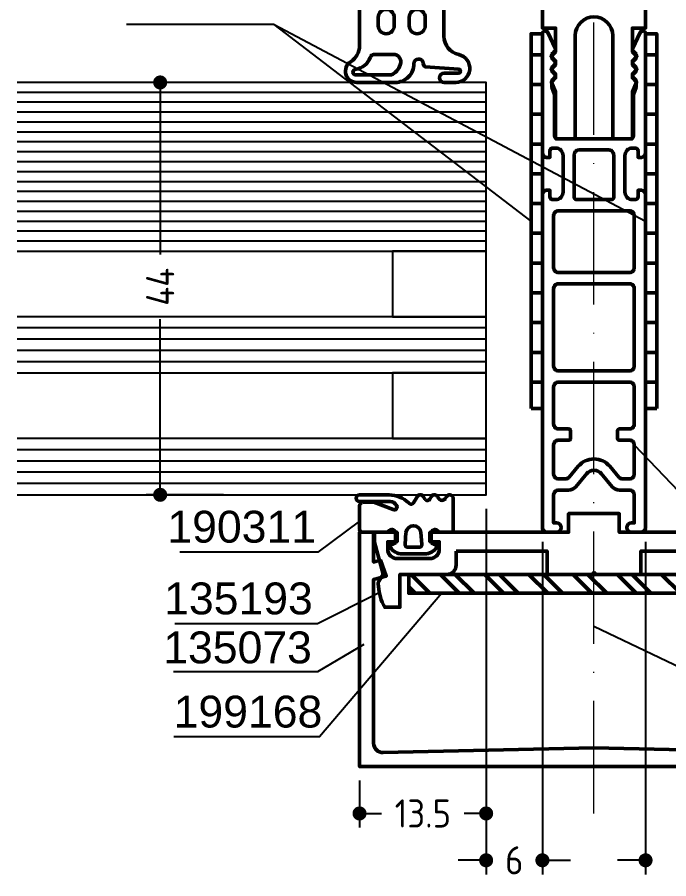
# Model space of a CAD drawing. Header units: millimetres. Extents: x -61 to 224, y -84 to 139.
# Drawn here: x -61.5 to 8, y -79 to 13 of the extents above; entities that cross this region are included whole.
import ezdxf
from ezdxf.enums import TextEntityAlignment as Align

# ---------------------------------------------------------------- set-up
doc = ezdxf.new("R2010")
doc.units = ezdxf.units.MM
doc.linetypes.add('ACAD_ISO10W100', pattern=[18, 12, -3, 0, -3])
doc.layers.get('0').update_dxf_attribs({"linetype": 'CONTINUOUS'})
doc.layers.get('Defpoints').update_dxf_attribs({"linetype": 'CONTINUOUS'})
for name, color, linetype, lineweight in [('AM_5', 3, 'CONTINUOUS', 25), ('AM_C', 50, 'CONTINUOUS', 50), ('AM_S', 80, 'CONTINUOUS', 50), ('Cent3', 70, 'ACAD_ISO10W100', 18), ('Cont2', 2, 'CONTINUOUS', 25)]:
    doc.layers.add(name, color=color, linetype=linetype, lineweight=lineweight)
doc.styles.add('HBS_DIMTEXTSTYLE', font='isocp.shx')
doc.styles.add('SWISSL', font='swissl.ttf')
doc.dimstyles.new('Konstruktionsschnitt 1-1$0', dxfattribs={"dimtxt": 3, "dimasz": 1.5, "dimexe": 1.5, "dimexo": 1.5, "dimgap": 1.5, "dimtad": 0, "dimdsep": 46, "dimtxsty": 'HBS_DIMTEXTSTYLE', "dimblk": 'PUNKT', "dimcen": 0, "dimclrd": 3, "dimclre": 3, "dimclrt": 2, "dimadec": 1, "dimazin": 2, "dimtfac": 0.7, "dimtofl": 0, "dimtmove": 0, "dimatfit": 3, "dimfxl": 0, "dimtolj": 1, "dimtzin": 0, "dimarcsym": 0})

# ---------------------------------------------------------------- blocks, each defined once
blk = doc.blocks.new('WI199174')
h = blk.add_hatch()
h.set_pattern_fill('ANSI31', color=256, angle=225, style=0)
h.set_pattern_definition([(270, (15.3, -155.8763), (3.175, 4e-17), [])])
h.paths.add_polyline_path([(0, 1.2), (0, 0), (27.6, 0), (27.6, 0), (31.6, 0), (35.6, 0), (35.6, 0.125), (38.3, 0.125, -0.127245), (38.785, 0), (40, 0), (40, 1.2)])
blk.add_lwpolyline([(0, 1.2), (0, 0), (40, 0), (40, 1.2)], close=True)
blk = doc.blocks.new('PUNKT')
at = {"color": 0, "linetype": 'Continuous'}
blk.add_line((-0.5, 0), (-1, 0), dxfattribs=at)
at = {"color": 0, "linetype": 'Continuous', "const_width": 0.5}
blk.add_lwpolyline([(-0.25, 0, 1), (0.25, 0, 1)], format="xyb", close=True, dxfattribs=at)
blk = doc.blocks.new('*D36')
at = {"layer": 'AM_5', "color": 3, "lineweight": -2, "transparency": 16777216}
for p, q in [((-11.5, -39.5), (-11.5, -78.5)), ((-5.5, -43), (-5.5, -78.5)), ((-13, -77), (-14.5, -77)), ((-4, -77), (-2.5, -77))]:
    blk.add_line(p, q, dxfattribs=at)
at = {"layer": 'Defpoints', "color": 0, "transparency": 16777216}
for p in [(-11.5, -38), (-5.5, -41.5), (-5.5, -77)]:
    blk.add_point(p, dxfattribs=at)
at = {"layer": 'AM_5', "color": 3, "lineweight": -2, "transparency": 16777216, "xscale": 1.5, "yscale": 1.5, "zscale": 1.5}
blk.add_blockref('PUNKT', (-11.5, -77), dxfattribs=at)
at = {"layer": 'AM_5', "color": 3, "lineweight": -2, "transparency": 16777216, "xscale": 1.5, "yscale": 1.5, "zscale": 1.5, "rotation": 180}
blk.add_blockref('PUNKT', (-5.5, -77), dxfattribs=at)
at = {"layer": 'AM_5', "color": 2, "transparency": 16777216, "insert": (-8.5, -77), "char_height": 3, "attachment_point": 5, "style": 'HBS_DIMTEXTSTYLE'}
blk.add_mtext('\\A1;6', dxfattribs=at)
blk = doc.blocks.new('*D37')
at = {"layer": 'AM_5', "color": 3, "lineweight": -2, "transparency": 16777216}
for p, q in [((9.997, -39.5), (9.997, -78.5)), ((5.5, -43), (5.5, -78.5)), ((4, -77), (2.5, -77)), ((11.497, -77), (13.535, -77))]:
    blk.add_line(p, q, dxfattribs=at)
at = {"layer": 'Defpoints', "color": 0, "transparency": 16777216}
for p in [(9.997, -38), (5.5, -41.5), (9.997, -77)]:
    blk.add_point(p, dxfattribs=at)
at = {"layer": 'AM_5', "color": 3, "lineweight": -2, "transparency": 16777216, "xscale": 1.5, "yscale": 1.5, "zscale": 1.5}
blk.add_blockref('PUNKT', (5.5, -77), dxfattribs=at)
at = {"layer": 'AM_5', "color": 3, "lineweight": -2, "transparency": 16777216, "xscale": 1.5, "yscale": 1.5, "zscale": 1.5, "rotation": 180}
blk.add_blockref('PUNKT', (9.997, -77), dxfattribs=at)
at = {"layer": 'AM_5', "color": 2, "transparency": 16777216, "insert": (17.347, -77), "char_height": 3, "attachment_point": 5, "style": 'HBS_DIMTEXTSTYLE'}
blk.add_mtext('\\A1;4.5', dxfattribs=at)
blk = doc.blocks.new('*D41')
at = {"layer": 'AM_5', "color": 3, "lineweight": -2, "transparency": 16777216}
for p, q in [((-11.5, -39.5), (-11.5, -73.5)), ((-25, -68.5), (-25, -73.5)), ((-23.5, -72), (-22.662, -72)), ((-13, -72), (-13.838, -72))]:
    blk.add_line(p, q, dxfattribs=at)
at = {"layer": 'Defpoints', "color": 0, "transparency": 16777216}
for p in [(-11.5, -38), (-25, -67), (-25, -72)]:
    blk.add_point(p, dxfattribs=at)
at = {"layer": 'AM_5', "color": 3, "lineweight": -2, "transparency": 16777216, "xscale": 1.5, "yscale": 1.5, "zscale": 1.5, "rotation": 180}
blk.add_blockref('PUNKT', (-25, -72), dxfattribs=at)
at = {"layer": 'AM_5', "color": 3, "lineweight": -2, "transparency": 16777216, "xscale": 1.5, "yscale": 1.5, "zscale": 1.5}
blk.add_blockref('PUNKT', (-11.5, -72), dxfattribs=at)
at = {"layer": 'AM_5', "color": 2, "transparency": 16777216, "insert": (-18.25, -72), "char_height": 3, "attachment_point": 5, "style": 'HBS_DIMTEXTSTYLE'}
blk.add_mtext('\\A1;13.5', dxfattribs=at)
blk = doc.blocks.new('*D42')
at = {"layer": 'AM_5', "color": 3, "lineweight": -2, "transparency": 16777216}
for p, q in [((-39.79, 6), (-47.758, 6)), ((-46.258, 4.5), (-46.258, -12.355)), ((-46.258, -36.5), (-46.258, -19.255)), ((-39.495, -38), (-47.758, -38))]:
    blk.add_line(p, q, dxfattribs=at)
at = {"layer": 'Defpoints', "color": 0, "transparency": 16777216}
for p in [(-38.29, 6), (-46.258, -38), (-37.995, -38)]:
    blk.add_point(p, dxfattribs=at)
at = {"layer": 'AM_5', "color": 3, "lineweight": -2, "transparency": 16777216, "xscale": 1.5, "yscale": 1.5, "zscale": 1.5}
for p, rotation in [((-46.258, 6), 90), ((-46.258, -38), 270)]:
    blk.add_blockref('PUNKT', p, dxfattribs=dict(at, rotation=rotation))
at = {"layer": 'AM_5', "color": 2, "transparency": 16777216, "insert": (-46.258, -15.805), "char_height": 3, "attachment_point": 5, "rotation": 90, "style": 'HBS_DIMTEXTSTYLE'}
blk.add_mtext('\\A1;44', dxfattribs=at)
blk = doc.blocks.new('WI135003')
blk.add_lwpolyline([(5.5, 29), (5.5, 11.8), (4.1, 11.8), (4.1, 9.283), (4.583, 8.8), (4.1, 8.317), (4.1, 7.883), (4.583, 7.4), (4.1, 6.917), (4.1, 6.483), (4.536, 6.047), (4.1, 5), (4.1, 0), (2, 0), (2, 11, 1), (-2, 11), (-2, 0), (-4.1, 0), (-4.1, 5), (-4.536, 6.047), (-4.1, 6.483), (-4.1, 6.917), (-4.583, 7.4), (-4.1, 7.883), (-4.1, 8.317), (-4.583, 8.8), (-4.1, 9.283), (-4.1, 11.8), (-5.5, 11.8), (-5.5, 29, 0.414214)], format="xyb")
blk = doc.blocks.new('*U43')
for p, q in [((0, 42.941), (-50, 42.941)), ((0, 41.882), (-50, 41.882)), ((0, 40.824), (-50, 40.824)), ((0, 39.765), (-50, 39.765)), ((0, 38.706), (-50, 38.706)), ((0, 37.647), (-50, 37.647)), ((0, 36.588), (-50, 36.588)), ((0, 35.529), (-50, 35.529)), ((0, 34.471), (-50, 34.471)), ((0, 33.412), (-50, 33.412)), ((0, 32.353), (-50, 32.353)), ((0, 31.294), (-50, 31.294)), ((0, 30.235), (-50, 30.235)), ((0, 29.176), (-50, 29.176)), ((0, 28.118), (-50, 28.118)), ((0, 27.059), (-50, 27.059)), ((0, 17.8), (-50, 17.8)), ((0, 16.6), (-50, 16.6)), ((0, 15.4), (-50, 15.4)), ((0, 14.2), (-50, 14.2)), ((0, 4.8), (-50, 4.8)), ((0, 3.6), (-50, 3.6)), ((0, 2.4), (-50, 2.4)), ((0, 1.2), (-50, 1.2))]:
    blk.add_line(p, q)
for points in [[(-50, 26), (0, 26), (0, 44), (-50, 44)], [(-50, 13), (0, 13), (0, 19), (-50, 19)], [(-50, 0), (0, 0), (0, 6), (-50, 6)]]:
    blk.add_lwpolyline(points)
for points in [[(0, 19), (0, 26), (-10, 26), (-10, 19)], [(0, 6), (0, 13), (-10, 13), (-10, 6)]]:
    blk.add_lwpolyline(points, close=True)
blk = doc.blocks.new('WI135073')
blk.add_lwpolyline([(-25, 25), (0, 25), (0, 23.5), (-3.171, 23.5), (-2.977, 22.774), (-4.675, 22.156), (-5.035, 23.5), (-22.5, 23.5, 0.42074), (-23.5, 22.478), (-23, 0), (-23.5, -22.478, 0.42074), (-22.5, -23.5), (-5.035, -23.5), (-4.675, -22.156), (-2.977, -22.774), (-3.171, -23.5), (0, -23.5), (0, -25), (-25, -25), (-25, 25)], format="xyb", close=True)
blk = doc.blocks.new('WI135193')
blk.add_lwpolyline([(-2, -14.7), (-3.5, -14.7, 0.414214), (-4.5, -15.7), (-4.5, -20.7), (-8, -20.7), (-8, -22.305), (-7.729, -22.444, 0.116424), (-5.5, -23), (-5.366, -23), (-4.475, -22.485), (-1.061, -23.4), (0, -23.4), (0, -21), (-1, -21), (-1, -22), (-1.8, -22, -0.414214), (-2.8, -21), (-2.8, -17.5, -0.414214), (-1.8, -16.5), (-1, -16.5), (-1, -17.5), (0, -17.5), (0, -2.7), (2, -2.7), (2, 2.7), (0, 2.7), (0, 17.5), (-1, 17.5), (-1, 16.5), (-1.8, 16.5, -0.414214), (-2.8, 17.5), (-2.8, 21, -0.414214), (-1.8, 22), (-1, 22), (-1, 21), (0, 21), (0, 23.4), (-1.061, 23.4), (-4.475, 22.485), (-5.366, 23), (-5.5, 23, 0.116424), (-7.729, 22.444), (-8, 22.305), (-8, 20.7), (-4.5, 20.7), (-4.5, 15.7, 0.414214), (-3.5, 14.7), (-2, 14.7), (-2, 5), (-4.5, 5), (-4.5, 0.2), (-4.3, 0), (-4.5, -0.2), (-4.5, -5), (-2, -5), (-2, -14.7)], format="xyb", close=True)
blk = doc.blocks.new('WI196063')
for points in [[(-5.5, -6, -0.414214), (-5, -5.5), (-4.7, -5.5), (-4.7, -6.2, 0.414214), (-4.4, -6.5), (-4.1, -6.5, 0.414214), (-3.3, -5.7), (-3.3, -1.8, 0.414214), (-4.1, -1), (-4.4, -1, 0.414214), (-4.7, -1.3), (-4.7, -2), (-5, -2, -0.414214), (-5.5, -1.5), (-5.5, 11.2, -0.803179), (-4.928, 11.326), (-4.119, 9.584, -0.314902), (-4.159, 9.359), (-4.441, 9.076, 0.198912), (-4.5, 8.934), (-4.5, 8.666, 0.198912), (-4.441, 8.524), (-4.159, 8.241, -0.414214), (-4.159, 7.959), (-4.441, 7.676, 0.198912), (-4.5, 7.534), (-4.5, 7.266, 0.198912), (-4.441, 7.124), (-4.159, 6.841, -0.414214), (-4.159, 6.559), (-4.441, 6.276, 0.198912), (-4.5, 6.134), (-4.5, 5.56, 0.087489), (-4.488, 5.491), (-4.2, 4.7), (-4.2, 0.3, 0.414214), (-3.9, 0), (3.9, 0, 0.414214), (4.2, 0.3), (4.2, 4.7), (4.488, 5.491, 0.087489), (4.5, 5.56), (4.5, 6.134, 0.198912), (4.441, 6.276), (4.159, 6.559, -0.414214), (4.159, 6.841), (4.441, 7.124, 0.198912), (4.5, 7.266), (4.5, 7.534, 0.198912), (4.441, 7.676), (4.159, 7.959, -0.414214), (4.159, 8.241), (4.441, 8.524, 0.198912), (4.5, 8.666), (4.5, 8.934, 0.198912), (4.441, 9.076), (4.159, 9.359, -0.314902), (4.119, 9.584), (4.928, 11.326, -0.803179), (5.5, 11.2), (5.5, -1.5, -0.414214), (5, -2), (4.7, -2), (4.7, -1.3, 0.414214), (4.4, -1), (4.1, -1, 0.414214), (3.3, -1.8), (3.3, -5.7, 0.414214), (4.1, -6.5), (4.4, -6.5, 0.414214), (4.7, -6.2), (4.7, -5.5), (5, -5.5, -0.414214), (5.5, -6), (5.5, -41.5, -0.414214), (5, -42), (4, -42, -1), (4, -41), (4.3, -41), (4.3, -38, 0.414214), (3.8, -37.5), (2.716, -37.5, -0.221695), (1.95, -37.143), (0.766, -35.731, 0.466308), (-0.766, -35.731), (-1.95, -37.143, -0.221695), (-2.716, -37.5), (-3.8, -37.5, 0.414214), (-4.3, -38), (-4.3, -41), (-4, -41, -1), (-4, -42), (-5, -42, -0.414214), (-5.5, -41.5), (-5.5, -6)], [(-5.5, -6, -0.414214), (-5, -5.5), (-4.7, -5.5), (-4.7, -6.2, 0.414214), (-4.4, -6.5), (-4.1, -6.5, 0.414214), (-3.3, -5.7), (-3.3, -1.8, 0.414214), (-4.1, -1), (-4.4, -1, 0.414214), (-4.7, -1.3), (-4.7, -2), (-5, -2, -0.414214), (-5.5, -1.5), (-5.5, 11.2, -0.803179), (-4.928, 11.326), (-4.119, 9.584, -0.314902), (-4.159, 9.359), (-4.441, 9.076, 0.198912), (-4.5, 8.934), (-4.5, 8.666, 0.198912), (-4.441, 8.524), (-4.159, 8.241, -0.414214), (-4.159, 7.959), (-4.441, 7.676, 0.198912), (-4.5, 7.534), (-4.5, 7.266, 0.198912), (-4.441, 7.124), (-4.159, 6.841, -0.414214), (-4.159, 6.559), (-4.441, 6.276, 0.198912), (-4.5, 6.134), (-4.5, 5.56, 0.087489), (-4.488, 5.491), (-4.2, 4.7), (-4.2, 0.3, 0.414214), (-3.9, 0), (3.9, 0, 0.414214), (4.2, 0.3), (4.2, 4.7), (4.488, 5.491, 0.087489), (4.5, 5.56), (4.5, 6.134, 0.198912), (4.441, 6.276), (4.159, 6.559, -0.414214), (4.159, 6.841), (4.441, 7.124, 0.198912), (4.5, 7.266), (4.5, 7.534, 0.198912), (4.441, 7.676), (4.159, 7.959, -0.414214), (4.159, 8.241), (4.441, 8.524, 0.198912), (4.5, 8.666), (4.5, 8.934, 0.198912), (4.441, 9.076), (4.159, 9.359, -0.314902), (4.119, 9.584), (4.928, 11.326, -0.803179), (5.5, 11.2), (5.5, -1.5, -0.414214), (5, -2), (4.7, -2), (4.7, -1.3, 0.414214), (4.4, -1), (4.1, -1, 0.414214), (3.3, -1.8), (3.3, -5.7, 0.414214), (4.1, -6.5), (4.4, -6.5, 0.414214), (4.7, -6.2), (4.7, -5.5), (5, -5.5, -0.414214), (5.5, -6), (5.5, -41.5, -0.414214), (5, -42), (4, -42, -1), (4, -41), (4.3, -41), (4.3, -38, 0.414214), (3.8, -37.5), (2.716, -37.5, -0.221695), (1.95, -37.143), (0.766, -35.731, 0.466308), (-0.766, -35.731), (-1.95, -37.143, -0.221695), (-2.716, -37.5), (-3.8, -37.5, 0.414214), (-4.3, -38), (-4.3, -41), (-4, -41, -1), (-4, -42), (-5, -42, -0.414214), (-5.5, -41.5), (-5.5, -6)], [(-2.1, -1.7, -0.414214), (-1.6, -1.2), (1.6, -1.2, -0.414214), (2.1, -1.7), (2.1, -6.3, -0.414214), (1.9, -6.5), (-1.9, -6.5, -0.414214), (-2.1, -6.3), (-2.1, -1.7)], [(-2.1, -1.7, -0.414214), (-1.6, -1.2), (1.6, -1.2, -0.414214), (2.1, -1.7), (2.1, -6.3, -0.414214), (1.9, -6.5), (-1.9, -6.5, -0.414214), (-2.1, -6.3), (-2.1, -1.7)], [(-4.3, -13.774, 0.414214), (-3.8, -14.274), (3.8, -14.274, 0.414214), (4.3, -13.774), (4.3, -8.2, 0.414214), (3.8, -7.7), (-3.8, -7.7, 0.414214), (-4.3, -8.2), (-4.3, -13.774)], [(-4.3, -13.774, 0.414214), (-3.8, -14.274), (3.8, -14.274, 0.414214), (4.3, -13.774), (4.3, -8.2, 0.414214), (3.8, -7.7), (-3.8, -7.7, 0.414214), (-4.3, -8.2), (-4.3, -13.774)], [(-4.3, -24.274, 0.414214), (-3.8, -24.774), (3.8, -24.774, 0.414214), (4.3, -24.274), (4.3, -15.974, 0.414214), (3.8, -15.474), (-3.8, -15.474, 0.414214), (-4.3, -15.974), (-4.3, -24.274)], [(-4.3, -24.274, 0.414214), (-3.8, -24.774), (3.8, -24.774, 0.414214), (4.3, -24.274), (4.3, -15.974, 0.414214), (3.8, -15.474), (-3.8, -15.474, 0.414214), (-4.3, -15.974), (-4.3, -24.274)], [(-4.3, -35.8, 0.414214), (-3.8, -36.3), (-3.043, -36.3, 0.221695), (-2.66, -36.121), (-1.685, -34.96, -0.466308), (1.685, -34.96), (2.66, -36.121, 0.221695), (3.043, -36.3), (3.8, -36.3, 0.414214), (4.3, -35.8), (4.3, -32.674, 0.414214), (3.8, -32.174), (2.7, -32.174, -0.414214), (2.5, -31.974), (2.5, -31.174, -0.414214), (2.7, -30.974), (3.8, -30.974, 0.414214), (4.3, -30.474), (4.3, -26.474, 0.414214), (3.8, -25.974), (-3.8, -25.974, 0.414214), (-4.3, -26.474), (-4.3, -30.474, 0.414214), (-3.8, -30.974), (-2.7, -30.974, -0.414214), (-2.5, -31.174), (-2.5, -31.974, -0.414214), (-2.7, -32.174), (-3.8, -32.174, 0.414214), (-4.3, -32.674), (-4.3, -35.8)], [(-4.3, -35.8, 0.414214), (-3.8, -36.3), (-3.043, -36.3, 0.221695), (-2.66, -36.121), (-1.685, -34.96, -0.466308), (1.685, -34.96), (2.66, -36.121, 0.221695), (3.043, -36.3), (3.8, -36.3, 0.414214), (4.3, -35.8), (4.3, -32.674, 0.414214), (3.8, -32.174), (2.7, -32.174, -0.414214), (2.5, -31.974), (2.5, -31.174, -0.414214), (2.7, -30.974), (3.8, -30.974, 0.414214), (4.3, -30.474), (4.3, -26.474, 0.414214), (3.8, -25.974), (-3.8, -25.974, 0.414214), (-4.3, -26.474), (-4.3, -30.474, 0.414214), (-3.8, -30.974), (-2.7, -30.974, -0.414214), (-2.5, -31.174), (-2.5, -31.974, -0.414214), (-2.7, -32.174), (-3.8, -32.174, 0.414214), (-4.3, -32.674), (-4.3, -35.8)]]:
    blk.add_lwpolyline(points, format="xyb", close=True)
blk = doc.blocks.new('WI190311')
for points in [[(0, -0.3, -0.414214), (0.3, 0), (2.8, 0, -0.414214), (3.2, -0.4), (3.2, -1.542), (2.42, -3.593, 0.786113), (2.9, -3.923, 0.262074), (3.28, -3.281), (3.28, 0, -1), (4, 0), (4, -3.174, -0.174474), (3.15, -5.241, 0.57735), (3.15, -5.761), (3.8, -6.136, -0.57735), (3.8, -6.829), (3.55, -6.973, 0.57735), (3.55, -7.493), (3.8, -7.637, -0.57735), (3.8, -8.33), (3.6, -8.446, 0.56351), (3.586, -9.13), (3.8, -9.254, -0.767327), (3.6, -10), (0.3, -10, -0.414214), (0, -9.7), (0, -8.57, -0.267949), (0.1, -8.396, 0.767327), (-0.1, -7.65), (-0.9, -7.65, 0.414214), (-1.3, -8.05, -0.592453), (-1.608, -8.219, -0.255924), (-2.3, -6.955), (-2.3, -4.545, -0.255924), (-1.608, -3.281, -0.592453), (-1.3, -3.45, 0.414214), (-0.9, -3.85), (-0.1, -3.85, 0.767327), (0.1, -3.104, -0.267949), (0, -2.93), (0, -0.3)], [(-0.035, -4.953), (-1.276, -4.851, 0.438367), (-1.6, -5.15), (-1.6, -6.35, 0.438367), (-1.276, -6.649), (-0.035, -6.547, 0.921414), (-0.035, -4.953)]]:
    blk.add_lwpolyline(points, format="xyb", close=True)
blk = doc.blocks.new('WI190280')
for points in [[(-6.089, 0, -0.258199), (-7.783, 0.938, 0.752939), (-10, 0.3), (-10, -3.8, 0.414214), (-8, -5.8, -0.961648), (-7.961, -6.798, 0.233259), (-8.341, -7.025), (-8.597, -10.554, -1.005729), (-8.997, -10.552), (-8.997, -9.029, 1), (-9.997, -9.029), (-9.997, -10.254, 0.897967), (-7.031, -10.574, -0.35262), (-5.077, -9), (-0.3, -9, 0.414214), (0, -8.7), (0, -7.435), (-0.188, -6.918, -0.520293), (0, -6.65), (2.656, -6.65), (2.805, -6.799), (4.8, -6.799, -0.596289), (5.09, -6.849), (5.09, -6.948, 0.847054), (5.674, -7.047, -0.130361), (6.667, -5.75, 0.439074), (6.696, -4.277, -0.133324), (5.683, -2.951, 0.847054), (5.1, -3.051), (5.1, -3.15, -0.577816), (4.8, -3.2), (2.805, -3.2), (2.655, -3.35), (0, -3.35, -0.52048), (-0.188, -3.081), (0, -2.565), (0, -0.3, 0.414214), (-0.3, 0), (-6.089, 0)], [(-7, -1.594, 0.322155), (-7.341, -1.12, -0.284723), (-8.6, 0.4, 1), (-9.2, 0.4), (-9.2, -3.366, 0.227309), (-8.113, -4.336, 0.537319), (-7, -3.6), (-7, -1.594)], [(-3.05, -2), (-3.95, -2, 1), (-3.95, -3.7), (-3.05, -3.7, 1), (-3.05, -2)], [(3.269, -5.584), (5.001, -5.987, 0.29188), (5.508, -5.808), (5.899, -5.308, 0.344328), (5.899, -4.692), (5.508, -4.192, 0.29188), (5.001, -4.013), (3.269, -4.416, 0.794214), (3.269, -5.584)], [(-3.05, -5.3, -1), (-3.05, -7), (-3.95, -7, -1), (-3.95, -5.3), (-3.05, -5.3)]]:
    blk.add_lwpolyline(points, format="xyb", close=True)
blk = doc.blocks.new('WI199168')
h = blk.add_hatch()
h.set_pattern_fill('ANSI32', color=256, scale=0.35, style=0)
h.paths.add_polyline_path([(-19.75, -4.5), (19.75, -4.5), (19.75, -6.5), (-19.75, -6.5)])
blk.add_lwpolyline([(-19.75, -4.5), (19.75, -4.5), (19.75, -6.5), (-19.75, -6.5), (-19.75, -4.5)])

msp = doc.modelspace()

# ---------------------------------------------------------------- linework, layer by layer
at = {"layer": 'AM_5'}
msp.add_line((-34.087, 12.185), (5.5, -8.8), dxfattribs=at)
for points in [[(-6.7, -8.8), (-34.087, 12.185), (-49.841, 12.185)], [(4.3, -32.674), (27.992, -57.449), (42.362, -57.449)], [(-25, -40.794), (-29.442, -44.102), (-44.149, -44.102)], [(-16.217, -48.5), (-29.275, -63.832), (-44.794, -63.832)], [(-22.891, -48.476), (-29.495, -51.756), (-44.688, -51.756)], [(0, -52), (27.992, -65.389), (45.953, -65.389)], [(-24.546, -53.973), (-29.492, -56.891), (-44.835, -56.891)]]:
    msp.add_lwpolyline(points, dxfattribs=at)
at = {"layer": 'Cent3'}
msp.add_line((0, -72), (0, 131), dxfattribs=at)

# ---------------------------------------------------------------- block references
at = {"layer": 'AM_C'}
for name, p, rotation in [('WI190280', (-25, 16), 90), ('WI199174', (-5.5, -28.8), 90), ('WI190311', (-25, -42), 90.0000000005211)]:
    msp.add_blockref(name, p, dxfattribs=dict(at, rotation=rotation))
at = {"layer": 'AM_C', "xscale": -1}
for name, p in [('WI196063', (0, 0)), ('WI199168', (0, -42))]:
    msp.add_blockref(name, p, dxfattribs=at)
at = {"layer": 'AM_C', "xscale": -1, "rotation": 270}
msp.add_blockref('WI199174', (5.5, -28.8), dxfattribs=at)
at = {"layer": 'AM_S', "xscale": -1}
msp.add_blockref('WI135003', (0, 0), dxfattribs=at)
at = {"layer": 'AM_S', "xscale": -1, "rotation": 270}
for name in ['WI135193', 'WI135073']:
    msp.add_blockref(name, (0, -42), dxfattribs=at)
at = {"layer": 'Cont2'}
msp.add_blockref('*U43', (-11.5, -38), dxfattribs=at)

# ---------------------------------------------------------------- texts
at = {"layer": 'AM_5', "color": 2, "style": 'SWISSL'}
for s, p in [('190311', (-29.641, -43.102)), ('135193', (-29.985, -50.756)), ('135073', (-30.083, -55.982))]:
    msp.add_text(s, height=3.4, dxfattribs=at).set_placement(p, align=Align.RIGHT)
msp.add_text('199168', height=3.4, dxfattribs=at).set_placement((-44.82, -62.832))

# ---------------------------------------------------------------- dimensions: what is measured, and where the dimension line sits
at = {"layer": 'AM_5'}
dim = msp.add_linear_dim(base=(-46.258, -38), p1=(-38.29, 6), p2=(-37.995, -38), angle=270, dimstyle='Konstruktionsschnitt 1-1$0', dxfattribs=at)
dim.commit()
dim.dimension.update_dxf_attribs({"geometry": '*D42', "text_midpoint": (-46.258, -15.805), "dimtype": 160})
for base, p1, p2, picture, middle in [((-25, -72), (-11.5, -38), (-25, -67), '*D41', (-18.25, -72)), ((-5.5, -77), (-11.5, -38), (-5.5, -41.5), '*D36', (-8.5, -77)), ((9.997, -77), (5.5, -41.5), (9.997, -38), '*D37', (17.347, -77))]:
    dim = msp.add_linear_dim(base=base, p1=p1, p2=p2, dimstyle='Konstruktionsschnitt 1-1$0', dxfattribs=at)
    dim.commit()
    dim.dimension.update_dxf_attribs({"geometry": picture, "text_midpoint": middle, "dimtype": 160})

doc.saveas('drawing.dxf')
